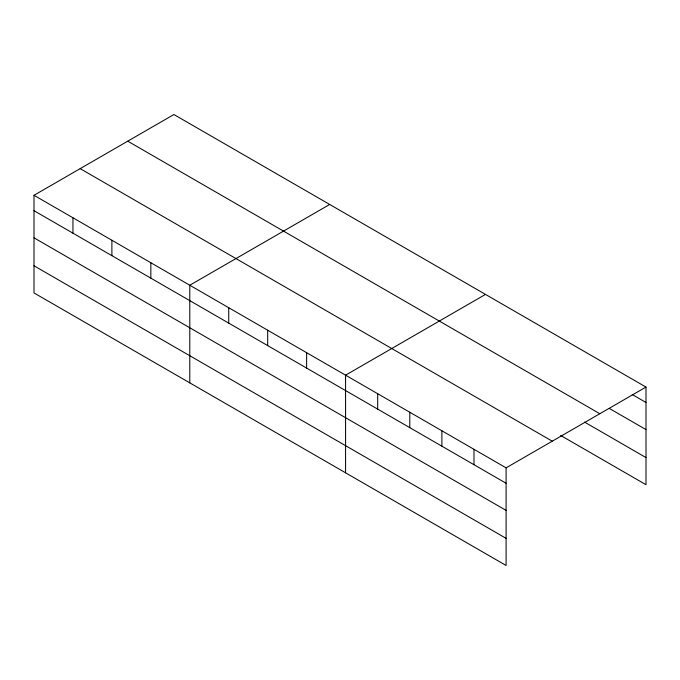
<?xml version="1.0" encoding="UTF-8"?>
<svg xmlns="http://www.w3.org/2000/svg" width="680" height="680" viewBox="0 0 680 680"><rect width="100%" height="100%" fill="white"/><g stroke="black" fill="none" stroke-linecap="round" stroke-linejoin="round"><path stroke-width="1.02" d="M506.09 510.383L506.09 467.848L34 195.296L34 292.927L506.09 565.479L506.09 510.383L34 237.83M560.702 435.463L646 484.704L646 387.073L173.91 114.52L34 195.296M329.698 204.459L189.788 285.234L189.788 382.865M485.486 294.406L345.576 375.181L345.576 472.812M506.09 467.848L646 387.073M632.238 394.527L646 402.475M609.314 408.425L646 429.607M127.738 141.177L599.828 413.729M584.545 422.093L646 457.572M80.172 168.64L552.262 441.192M34 210.69L506.09 483.25M34 265.786L506.09 538.347M473.986 449.318L473.986 464.712M441.889 430.78L441.889 446.182M409.785 412.25L409.785 427.644M377.68 393.712L377.68 409.113M306.629 352.699L306.629 368.092M267.682 330.208L267.682 345.601M228.735 307.725L228.735 323.119M150.841 262.752L150.841 278.146M111.894 240.261L111.894 255.663M72.947 217.778L72.947 233.172"/></g></svg>
